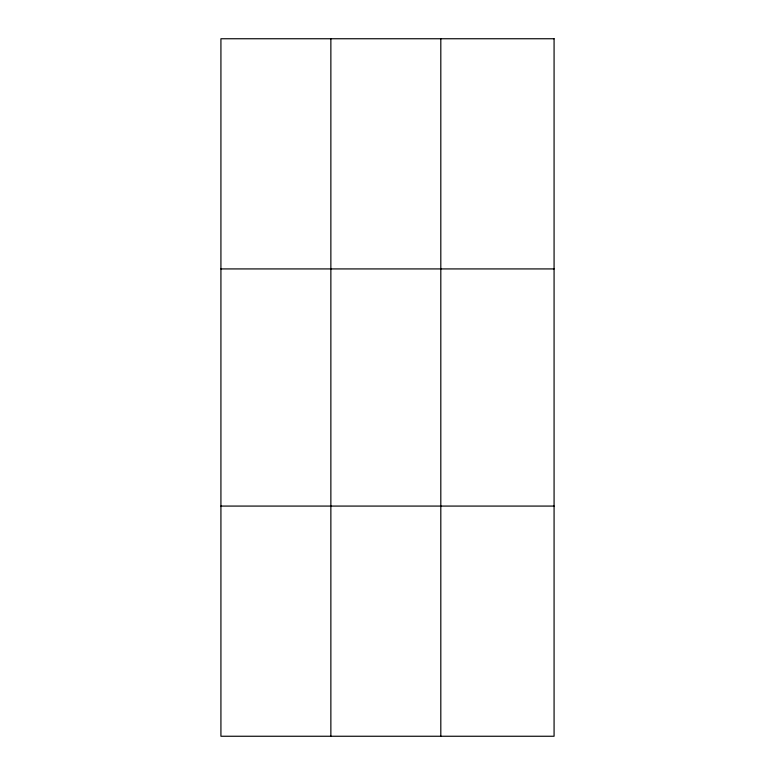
<?xml version="1.0" encoding="UTF-8"?>
<svg xmlns="http://www.w3.org/2000/svg" width="775" height="775" viewBox="0 0 775 775"><rect width="100%" height="100%" fill="white"/><g stroke="black" fill="none" stroke-linecap="round" stroke-linejoin="round"><path stroke-width="1.16" d="M330.867 38.75L330.867 736.25M440.81 38.75L440.81 736.25M220.923 268.925L554.077 268.925M220.923 506.075L554.077 506.075M554.077 38.75L554.077 736.25L220.923 736.25L220.923 38.75L554.077 38.75"/></g></svg>
